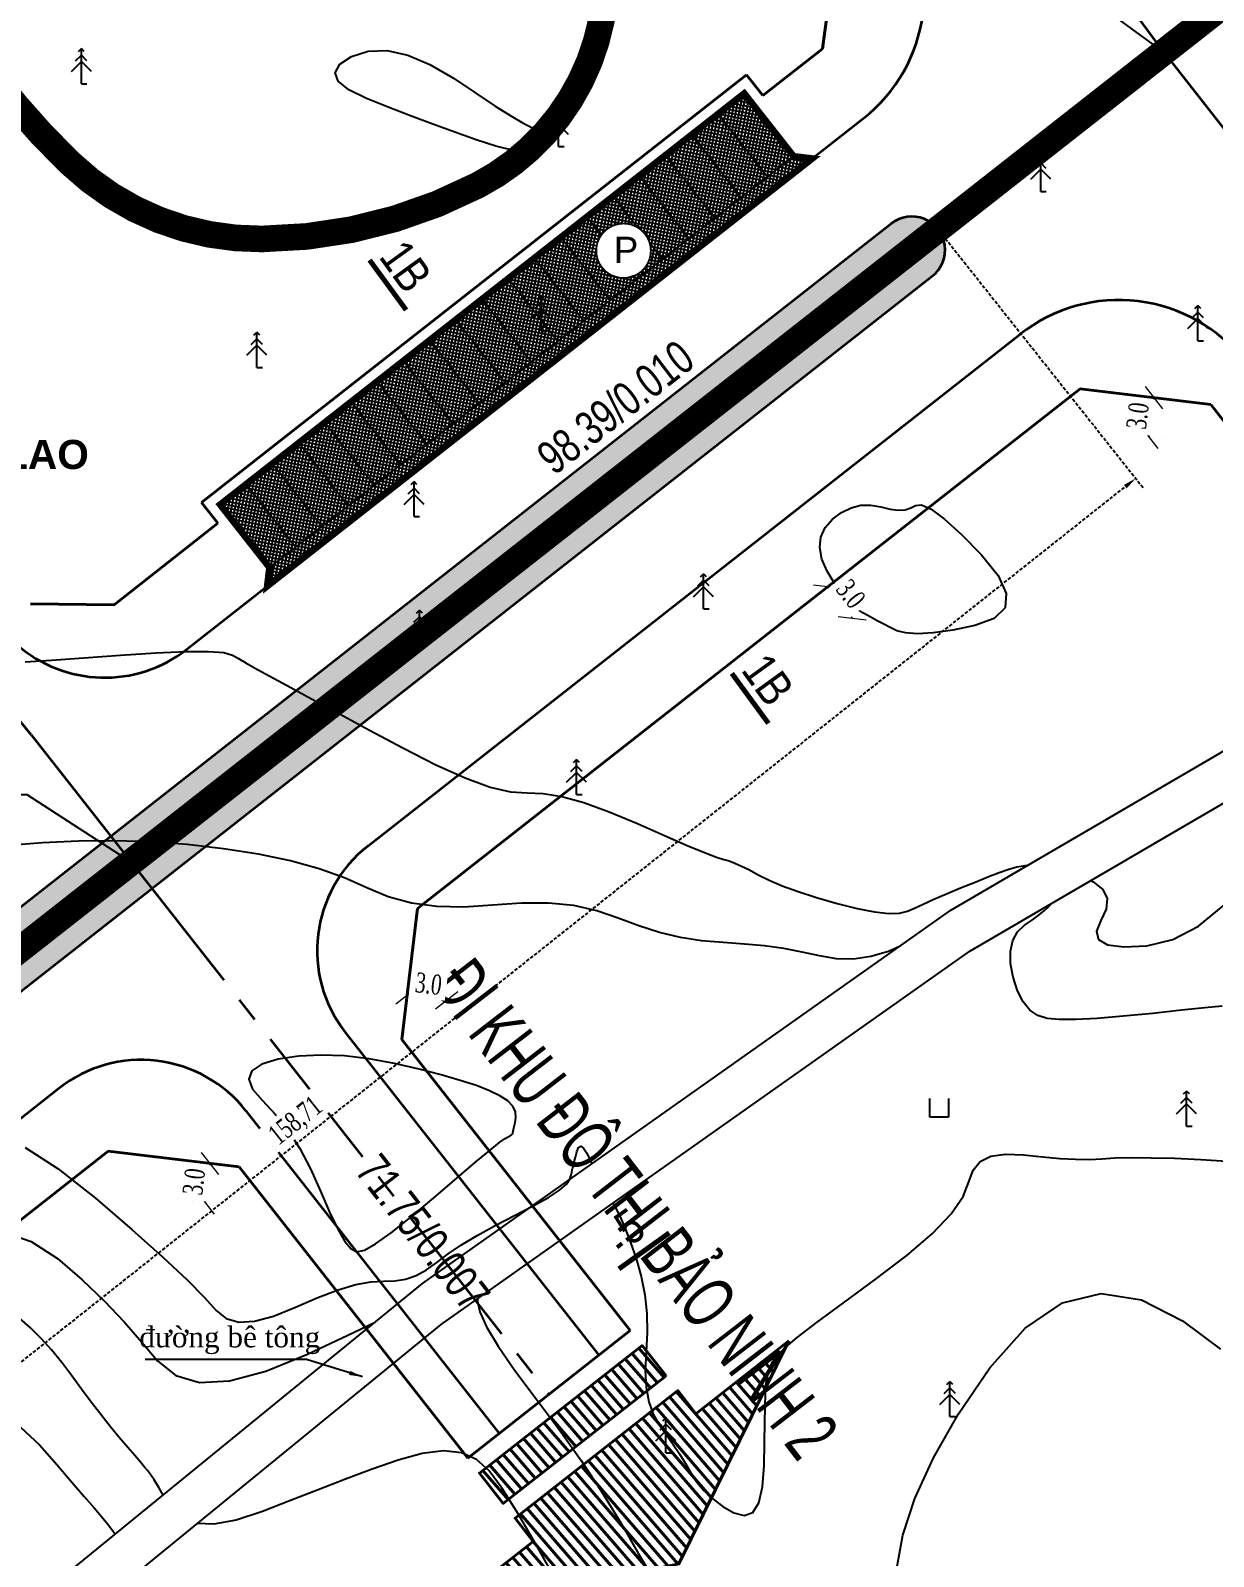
# Model space of a CAD drawing. Extents: x 22709 to 568895, y -41029 to 1932533.
# Drawn here: x 560967.5 to 561056.2, y 1930543.8 to 1930658.3 of the extents above; entities that cross this region are included whole.
import ezdxf
from ezdxf.enums import TextEntityAlignment as Align

# ---------------------------------------------------------------- set-up
doc = ezdxf.new("R2010")
doc.units = ezdxf.units.MI
doc.header["$MEASUREMENT"] = 0
doc.set_wipeout_variables(frame=1)
doc.header["$PDMODE"] = 1
for name, pattern in [('BORDER2', [0.875, 0.25, -0.125, 0.25, -0.125, 0, -0.125]), ('CENTER2', [1.125, 0.75, -0.125, 0.125, -0.125]), ('CONTINOUS', [0]), ('DASHED2', [0.375, 0.25, -0.125])]:
    doc.linetypes.add(name, pattern=pattern)
doc.layers.get('0').update_dxf_attribs({"color": 8, "linetype": 'CONTINUOUS'})
doc.layers.get('DEFPOINTS').update_dxf_attribs({"color": 8, "linetype": 'CONTINUOUS'})
for name, color, linetype, lineweight in [('1-chieu dai', 8, 'CONTINUOUS', 40), ('10-TIM', 8, 'CENTER2', 35), ('170170170-MUI TEN', 8, 'CONTINOUS', 20), ('4-LE TRONG', 8, 'CONTINUOUS', 40), ('7-LE NGOAI', 8, 'CONTINUOUS', 35), ('7-TEXT', 8, 'CONTINUOUS', 0), ('84- CX DAI PHAN CACH', 8, 'CONTINUOUS', 50), ('D-S-DÂY ĐIỆN 1.5', 200, 'DASHED2', 40)]:
    doc.layers.add(name, color=color, linetype=linetype, lineweight=lineweight)
for name, color, linetype in [('1-chieurong', 8, 'CONTINUOUS'), ('1-cotTK', 8, 'CONTINUOUS'), ('1-RANH GIOI QH DX', 8, 'BORDER2'), ('7-KI HIEU', 8, 'CONTINUOUS'), ('8-BDX', 8, 'CONTINOUS'), ('CHU', 8, 'CONTINUOUS'), ('DIA VAT', 8, 'CONTINOUS'), ('DIA VAT.MOI', 8, 'CONTINUOUS'), ('DM CON', 8, 'CONTINUOUS'), ('lang mo', 8, 'CONTINUOUS'), ('LE DUONG', 8, 'CONTINUOUS'), ('MATCAT', 8, 'CONTINUOUS'), ('PHI LAO', 8, 'CONTINUOUS')]:
    doc.layers.add(name, color=color, linetype=linetype)
doc.styles.add('Do doc', font='VHARIALN.TTF', dxfattribs={"width": 0.9, "oblique": 0.6})
doc.styles.add('HELV', font='VHHELS.TTF')
doc.styles.add('HHH', font='VNTIMEI.TTF', dxfattribs={"height": 0.5})
doc.styles.add('K1', font='VHARIALN.TTF', dxfattribs={"height": 250})
doc.styles.add('L1', font='vntimeh.shx', dxfattribs={"width": 0.7})
doc.styles.add('nha', font='VHARIALB.TTF', dxfattribs={"height": 1})
doc.styles.add('QQQ', font='VHARIAL.TTF', dxfattribs={"height": 10})
doc.styles.get("Standard").update_dxf_attribs({"font": 'vntimeh.shx'})
doc.styles.add('Style-STANDARD', font='vntimeh.shx', dxfattribs={"width": 0.7})
doc.dimstyles.new('chieu rong', dxfattribs={"dimtxt": 1.5, "dimasz": 1.5, "dimexe": 1, "dimexo": 1, "dimgap": 0.3, "dimtad": 1, "dimdec": 1, "dimzin": 0, "dimdsep": 46, "dimtxsty": 'L1', "dimblk": 'OBLIQUE', "dimcen": 1, "dimclrd": 37, "dimclre": 37, "dimclrt": 7, "dimadec": 0, "dimazin": 0, "dimtfac": 1, "dimtdec": 1, "dimtofl": 0, "dimtmove": 2, "dimatfit": 3, "dimldrblk": 'ARCHTICK', "dimfxl": 1, "dimtfill": 1, "dimtolj": 1, "dimtzin": 0, "dimlwd": 5, "dimlwe": 5, "dimarcsym": 0})
doc.dimstyles.new('QH 1-500 ABOVE', dxfattribs={"dimscale": 0, "dimtxt": 1.5, "dimasz": 1, "dimexe": 1, "dimexo": 0.5, "dimgap": 0.4, "dimtad": 1, "dimzin": 1, "dimtxsty": 'Style-STANDARD', "dimcen": 1, "dimdle": 0.5, "dimclrd": 148, "dimclre": 148, "dimclrt": 256, "dimaunit": 1, "dimadec": 1, "dimazin": 0, "dimtfac": 1, "dimtix": 1, "dimtofl": 0, "dimtmove": 0, "dimatfit": 3, "dimfxl": 1, "dimtfill": 1, "dimtolj": 1, "dimtzin": 0, "dimarcsym": 0})
doc.dimstyles.get("Standard").update_dxf_attribs({"dimtxt": 0.18, "dimasz": 0.18, "dimexe": 0.18, "dimexo": 0.0625, "dimgap": 0.09, "dimtad": 0, "dimtih": 1, "dimtoh": 1, "dimdec": 4, "dimzin": 0, "dimdsep": 46, "dimtxsty": 'Standard', "dimcen": 0.09, "dimadec": 0, "dimazin": 0, "dimtfac": 1, "dimtdec": 4, "dimtofl": 0, "dimtmove": 0, "dimatfit": 3, "dimfxl": 1, "dimtolj": 1, "dimtzin": 0, "dimarcsym": 0})
pattern_1 = [(45, (0, 0), (-0.44194173824, 0.44194173824), [])]

# ---------------------------------------------------------------- blocks, each defined once
blk = doc.blocks.new('PL')
at = {"layer": 'PHI LAO', "color": 250, "linetype": 'Continuous'}
blk.add_line((569625.73, 1929989.67), (569626.15, 1929989.67), dxfattribs=at)
for points in [[(569625.51, 1929992.08), (569625.73, 1929992.3)], [(569625.95, 1929992.08), (569625.73, 1929992.3)], [(569625.73, 1929989.67), (569625.73, 1929992.3)], [(569624.98, 1929990.58), (569625.73, 1929991.33)], [(569625.3, 1929991.39), (569625.73, 1929991.81)], [(569626.15, 1929991.39), (569625.73, 1929991.81)], [(569626.48, 1929990.58), (569625.73, 1929991.33)]]:
    blk.add_lwpolyline(points, dxfattribs=at)
blk = doc.blocks.new('MUI TEN')
at = {"layer": '170170170-MUI TEN', "lineweight": 40}
h = blk.add_hatch(dxfattribs=at)
h.set_pattern_fill('ANSI31', color=256, scale=5, style=0)
h.set_pattern_definition(pattern_1)
h.paths.add_polyline_path([(563143.47, 1934865.75), (563145.06, 1934867.19), (563150.83, 1934860.84), (563145.91, 1934877.86), (563129.2, 1934884.66), (563134.97, 1934878.31), (563133.38, 1934876.87)])
h = blk.add_hatch(dxfattribs=at)
h.set_pattern_fill('ANSI31', color=256, scale=5, style=0)
h.set_pattern_definition(pattern_1)
h.paths.add_polyline_path([(563130.29, 1934874.07), (563132.35, 1934875.94), (563142.44, 1934864.82), (563140.38, 1934862.95)])
at = {"layer": '4-LE TRONG'}
blk.add_line((563129.27, 1934873.12), (563139.35, 1934862.01), dxfattribs=at)
at = {"layer": '4-LE TRONG', "flags": 128}
for points in [[(563129.2, 1934884.66), (563145.92, 1934877.86), (563150.83, 1934860.84), (563145.06, 1934867.19), (563143.47, 1934865.75), (563133.37, 1934876.88), (563134.97, 1934878.31), (563129.2, 1934884.66)], [(563132.35, 1934875.95), (563130.3, 1934874.06), (563140.38, 1934862.94), (563142.45, 1934864.82), (563132.35, 1934875.95)]]:
    blk.add_lwpolyline(points, dxfattribs=at)
blk = doc.blocks.new('cvnfgj')
at = {"layer": '1-cotTK', "lineweight": -3}
h = blk.add_hatch(dxfattribs=at)
h.set_pattern_fill('ANSI31', scale=0.1, style=0)
h.set_pattern_definition([(45, (561075.492941, 1927460.097698), (-0.008838834765, 0.008838834765), [])])
edge = h.paths.add_edge_path()
edge.add_arc((568402.56, 1930175.79), 0.43, 0, 360)
at = {"layer": '1-cotTK', "color": 7, "lineweight": -3}
blk.add_circle((568402.56, 1930175.79, -28.47), 0.43, dxfattribs=at)
blk = doc.blocks.new('_Oblique')
at = {"color": 0, "linetype": 'ByBlock', "lineweight": -2}
blk.add_line((-0.5, -0.5), (0.5, 0.5), dxfattribs=at)
blk = doc.blocks.new('*D89')
at = {"layer": '1-chieurong', "color": 37, "lineweight": 5, "transparency": 16777216}
for p, q in [((568383.02, 1930604.07), (568384.87, 1930601.71)), ((568382.24, 1930603.45), (568382.24, 1930603.45)), ((568384.09, 1930601.09), (568384.09, 1930601.09))]:
    blk.add_line(p, q, dxfattribs=at)
at = {"layer": '1-chieurong', "color": 37, "lineweight": 5, "transparency": 16777216, "xscale": 1.5, "yscale": 1.5, "zscale": 1.5}
for p, rotation in [((568383.02, 1930604.07), 128.142107948014), ((568384.87, 1930601.71), 308.142107948014)]:
    blk.add_blockref('_Oblique', p, dxfattribs=dict(at, rotation=rotation))
at = {"layer": '1-chieurong', "color": 7, "lineweight": -3, "transparency": 16777216, "insert": (568384.77, 1930603.54), "char_height": 1.5, "attachment_point": 5, "rotation": 308.1421, "style": 'L1', "bg_fill": 3, "box_fill_scale": 1.25, "bg_fill_color": 9, "bg_fill_true_color": 13158600, "bg_fill_transparency": 0}
blk.add_mtext('\\A1;3.0', dxfattribs=at)
at = {"layer": 'DEFPOINTS', "color": 0, "lineweight": -3, "transparency": 16777216}
for p in [(568383.02, 1930604.07), (568384.87, 1930601.71), (568384.87, 1930601.71)]:
    blk.add_point(p, dxfattribs=at)
blk = doc.blocks.new('_ARCHTICK')
at = {"color": 0, "linetype": 'ByBlock', "const_width": 0.15}
blk.add_lwpolyline([(-0.5, -0.5), (0.5, 0.5)], dxfattribs=at)
blk = doc.blocks.new('*D123')
at = {"layer": '1-chieurong', "color": 37, "lineweight": 5, "transparency": 16777216}
for p, q in [((568335.7, 1930560.9), (568335.7, 1930560.9)), ((568336.34, 1930557.81), (568336.7, 1930560.78)), ((568335.35, 1930557.92), (568335.35, 1930557.92))]:
    blk.add_line(p, q, dxfattribs=at)
at = {"layer": '1-chieurong', "color": 37, "lineweight": 5, "transparency": 16777216, "xscale": 1.5, "yscale": 1.5, "zscale": 1.5}
for p, rotation in [((568336.7, 1930560.78), 83.12575560473353), ((568336.34, 1930557.81), 263.1257556047336)]:
    blk.add_blockref('_Oblique', p, dxfattribs=dict(at, rotation=rotation))
at = {"layer": '1-chieurong', "color": 7, "lineweight": -3, "transparency": 16777216, "insert": (568335.48, 1930559.42), "char_height": 1.5, "attachment_point": 5, "rotation": 83.1258, "style": 'L1', "bg_fill": 3, "box_fill_scale": 1.25, "bg_fill_color": 9, "bg_fill_true_color": 13158600, "bg_fill_transparency": 0}
blk.add_mtext('\\A1;3.0', dxfattribs=at)
at = {"layer": 'DEFPOINTS', "color": 0, "lineweight": -3, "transparency": 16777216}
for p in [(568336.7, 1930560.78), (568336.7, 1930560.78), (568336.34, 1930557.81)]:
    blk.add_point(p, dxfattribs=at)
blk = doc.blocks.new('*D124')
at = {"layer": '1-chieurong', "color": 37, "lineweight": 5, "transparency": 16777216}
for p, q in [((568351.47, 1930573.4), (568354.45, 1930573.04)), ((568351.35, 1930572.41), (568351.35, 1930572.41)), ((568354.33, 1930572.05), (568354.33, 1930572.05))]:
    blk.add_line(p, q, dxfattribs=at)
at = {"layer": '1-chieurong', "color": 37, "lineweight": 5, "transparency": 16777216, "xscale": 1.5, "yscale": 1.5, "zscale": 1.5}
for p, rotation in [((568351.47, 1930573.4), 173.0758169390016), ((568354.45, 1930573.04), 353.0758169390016)]:
    blk.add_blockref('_Oblique', p, dxfattribs=dict(at, rotation=rotation))
at = {"layer": '1-chieurong', "color": 7, "lineweight": -3, "transparency": 16777216, "insert": (568353.08, 1930574.27), "char_height": 1.5, "attachment_point": 5, "rotation": 353.0758, "style": 'L1', "bg_fill": 3, "box_fill_scale": 1.25, "bg_fill_color": 9, "bg_fill_true_color": 13158600, "bg_fill_transparency": 0}
blk.add_mtext('\\A1;3.0', dxfattribs=at)
at = {"layer": 'DEFPOINTS', "color": 0, "lineweight": -3, "transparency": 16777216}
for p in [(568351.47, 1930573.4), (568354.45, 1930573.04), (568354.45, 1930573.04)]:
    blk.add_point(p, dxfattribs=at)
blk = doc.blocks.new('*D125')
at = {"layer": '1-chieurong', "color": 37, "lineweight": 5, "transparency": 16777216}
for p, q in [((568407.16, 1930615.29), (568407.53, 1930618.27)), ((568408.52, 1930618.15), (568408.52, 1930618.15)), ((568408.16, 1930615.17), (568408.16, 1930615.17))]:
    blk.add_line(p, q, dxfattribs=at)
at = {"layer": '1-chieurong', "color": 37, "lineweight": 5, "transparency": 16777216, "xscale": 1.5, "yscale": 1.5, "zscale": 1.5}
for p, rotation in [((568407.53, 1930618.27), 83.04335742799267), ((568407.16, 1930615.29), 263.0433574279927)]:
    blk.add_blockref('_Oblique', p, dxfattribs=dict(at, rotation=rotation))
at = {"layer": '1-chieurong', "color": 7, "lineweight": -3, "transparency": 16777216, "insert": (568406.3, 1930616.91), "char_height": 1.5, "attachment_point": 5, "rotation": 83.0434, "style": 'L1', "bg_fill": 3, "box_fill_scale": 1.25, "bg_fill_color": 9, "bg_fill_true_color": 13158600, "bg_fill_transparency": 0}
blk.add_mtext('\\A1;3.0', dxfattribs=at)
at = {"layer": 'DEFPOINTS', "color": 0, "lineweight": -3, "transparency": 16777216}
for p in [(568407.53, 1930618.27), (568407.53, 1930618.27), (568407.16, 1930615.29)]:
    blk.add_point(p, dxfattribs=at)
blk = doc.blocks.new('*D133')
at = {"layer": '10-TIM', "color": 148, "linetype": 'ByBlock', "lineweight": -2, "transparency": 16777216}
for p, q in [((568391.63, 1930630.52), (568406.77, 1930611.43)), ((568282.58, 1930514.21), (568405.37, 1930611.59)), ((568267.27, 1930531.9), (568282.42, 1930512.8))]:
    blk.add_line(p, q, dxfattribs=at)
at = {"layer": '10-TIM', "color": 148, "lineweight": -3, "transparency": 16777216}
for points in [[(568405.26, 1930611.72), (568405.47, 1930611.46), (568406.15, 1930612.21)], [(568282.48, 1930514.34), (568282.68, 1930514.08), (568281.8, 1930513.59)]]:
    blk.add_solid(points, dxfattribs=at)
at = {"layer": 'DEFPOINTS', "color": 0, "lineweight": -3, "transparency": 16777216}
for p in [(568391.32, 1930630.91), (568406.15, 1930612.21), (568266.96, 1930532.29)]:
    blk.add_point(p, dxfattribs=at)
at = {"layer": '10-TIM', "lineweight": -3, "transparency": 16777216, "insert": (568343.17, 1930563.91), "char_height": 1.5, "attachment_point": 5, "rotation": 38.4165, "style": 'Style-STANDARD', "bg_fill": 3, "box_fill_scale": 1.25, "bg_fill_color": 9, "bg_fill_true_color": 13158600, "bg_fill_transparency": 0}
blk.add_mtext('\\A1;158,71', dxfattribs=at)
blk = doc.blocks.new('tmb')
at = {"layer": '8-BDX', "lineweight": -3}
h = blk.add_hatch(dxfattribs=at)
h.set_pattern_fill('ANSI37', color=256, scale=2, angle=303.65444, style=0)
h.set_pattern_definition([(348.6544444, (561075.49294, 1927460.0977), (0.049181441, 0.245114638), []), (78.6544444, (561075.49294, 1927460.0977), (-0.245114638, 0.049181441), [])])
h.paths.add_polyline_path([(568381.881, 1930636.222), (568380.477, 1930636.392), (568376.773, 1930641.112), (568337.44, 1930610.242), (568341.144, 1930605.522), (568340.975, 1930604.118)])
at = {"layer": '84- CX DAI PHAN CACH', "lineweight": -3}
h = blk.add_hatch(dxfattribs=at)
h.set_pattern_fill('AR-SAND', color=256, scale=0.3, style=0)
h.set_pattern_definition([(37.5, (561075.49294, 1927460.0977), (-0.018898007, 0.57804713), [0, -0.456, 0, -0.51, 0, -0.4875]), (7.5, (561075.49294, 1927460.0977), (0.53093301, 0.84664382), [0, -0.246, 0, -0.411, 0, -0.1575]), (327.5, (561075.12394, 1927460.0977), (0.93424256, 0.001697716), [0, -0.15, 0, -0.54, 0, -0.705]), (317.5, (561075.12394, 1927460.0977), (0.90183798, 0.26330267), [0, -0.075, 0, -0.354, 0, -0.405])])
h.paths.add_polyline_path([(568390.893, 1930627.405, 1), (568387.806, 1930631.338), (568267.038, 1930536.556, 1), (568270.125, 1930532.623)])
at = {"layer": '1-cotTK', "lineweight": -3, "ltscale": 15, "flags": 128}
for points in [[(568408.265, 1930644.217), (568401.971, 1930648.802), (568394.929, 1930648.802)], [(568330.772, 1930583.399), (568322.974, 1930588.454), (568315.932, 1930588.454)]]:
    blk.add_lwpolyline(points, dxfattribs=at)
at = {"layer": '1-RANH GIOI QH DX', "linetype": 'DASHED2', "ltscale": 30, "transparency": 16777216, "const_width": 2}
blk.add_lwpolyline([(568298.789, 1930656.677, -0.3133876), (568320.259, 1930642.561, 0.0414562), (568326.192, 1930635.874, 0.1952684), (568340.582, 1930630.184, 0.1179295), (568356.782, 1930634.217, 0.2514796), (568366.284, 1930648.125, 0.5420254)], format="xyb", dxfattribs=at)
at = {"layer": '10-TIM', "ltscale": 15}
for p, q in [((568408.265, 1930644.217), (568092.594, 1931072.765)), ((568247.697, 1930518.199), (568583.134, 1930781.459)), ((568408.265, 1930644.217), (568439.501, 1930604.181)), ((568323.274, 1930592.953), (568330.772, 1930583.399)), ((568330.772, 1930583.399), (568362.123, 1930543.453))]:
    blk.add_line(p, q, dxfattribs=at)
blk.add_arc((568299.674, 1930574.432), 30, 38.12576, 89.01626, dxfattribs=at)
at = {"layer": '4-LE TRONG', "ltscale": 0.5}
for p, q in [((568383.995, 1930654.403), (568382.64, 1930644.445)), ((568382.64, 1930644.445), (568378.177, 1930640.942)), ((568378.177, 1930640.942), (568376.942, 1930642.516)), ((568401.981, 1930618.946), (568352.254, 1930579.919)), ((568411.793, 1930617.749), (568401.981, 1930618.946)), ((568336.036, 1930610.411), (568337.271, 1930608.838)), ((568337.271, 1930608.838), (568329.482, 1930602.726)), ((568329.482, 1930602.726), (568323.216, 1930602.799))]:
    blk.add_line(p, q, dxfattribs=at)
at = {"layer": '4-LE TRONG'}
for p, q in [((568411.793, 1930617.749), (568401.981, 1930618.946)), ((568411.793, 1930617.749), (568401.981, 1930618.946)), ((568428.881, 1930595.846), (568411.793, 1930617.749)), ((568352.254, 1930579.919), (568351.069, 1930570.091)), ((568351.069, 1930570.091), (568368.22, 1930548.238)), ((568329.047, 1930561.706), (568275.197, 1930519.443)), ((568329.047, 1930561.706), (568338.876, 1930560.521)), ((568338.876, 1930560.521), (568356.026, 1930538.668))]:
    blk.add_line(p, q, dxfattribs=at)
at = {"layer": '7-LE NGOAI', "ltscale": 0.5}
for p, q in [((568337.44, 1930610.242), (568376.773, 1930641.112)), ((568376.773, 1930641.112), (568380.477, 1930636.392)), ((568381.881, 1930636.222), (568385.699, 1930639.219)), ((568380.477, 1930636.392), (568381.881, 1930636.222)), ((568267.038, 1930536.556), (568387.806, 1930631.338)), ((568270.125, 1930532.623), (568390.893, 1930627.405)), ((568348.55, 1930584.639), (568397.476, 1930623.038)), ((568337.44, 1930610.242), (568341.144, 1930605.522)), ((568341.144, 1930605.522), (568340.975, 1930604.118)), ((568334.951, 1930599.39), (568340.975, 1930604.118)), ((568346.857, 1930570.598), (568365.86, 1930546.386)), ((568272.801, 1930525.19), (568325.343, 1930566.426)), ((568339.384, 1930564.733), (568358.386, 1930540.52))]:
    blk.add_line(p, q, dxfattribs=at)
for centre, radius, start, end in [((568378.29, 1930648.659), 12, 308.12576, 36.37556), ((568389.349, 1930629.371), 2.5, 308.12576, 128.12576), ((568404.885, 1930613.598), 12, 37.96096, 128.12576), ((568328.777, 1930607.257), 10, 228.61508, 308.12576), ((568354.723, 1930576.772), 10, 128.12576, 218.12576), ((568331.517, 1930558.559), 10, 38.12576, 128.12576)]:
    blk.add_arc(centre, radius, start, end, dxfattribs=at)
at = {"layer": '8-BDX'}
for p, q in [((568374.806, 1930639.568), (568378.51, 1930634.848)), ((568372.84, 1930638.025), (568376.544, 1930633.305)), ((568380.477, 1930636.392), (568341.144, 1930605.522)), ((568370.873, 1930636.481), (568374.577, 1930631.761)), ((568368.906, 1930634.938), (568372.611, 1930630.218)), ((568366.94, 1930633.394), (568370.644, 1930628.674)), ((568364.973, 1930631.851), (568368.677, 1930627.131)), ((568363.006, 1930630.307), (568366.711, 1930625.587)), ((568361.04, 1930628.764), (568364.744, 1930624.044)), ((568359.073, 1930627.22), (568362.777, 1930622.5)), ((568357.106, 1930625.677), (568360.811, 1930620.957)), ((568355.14, 1930624.133), (568358.844, 1930619.414)), ((568353.173, 1930622.59), (568356.877, 1930617.87)), ((568351.206, 1930621.047), (568354.911, 1930616.327)), ((568349.24, 1930619.503), (568352.944, 1930614.783)), ((568347.273, 1930617.96), (568350.977, 1930613.24)), ((568345.306, 1930616.416), (568349.011, 1930611.696)), ((568343.34, 1930614.873), (568347.044, 1930610.153)), ((568341.373, 1930613.329), (568345.078, 1930608.609)), ((568339.407, 1930611.786), (568343.111, 1930607.066))]:
    blk.add_line(p, q, dxfattribs=at)
at = {"layer": '8-BDX', "linetype": 'Continuous', "const_width": 0.5}
blk.add_lwpolyline([(568381.881, 1930636.222), (568380.477, 1930636.392), (568376.773, 1930641.112), (568337.44, 1930610.242), (568341.144, 1930605.522), (568340.975, 1930604.118), (568381.881, 1930636.222)], dxfattribs=at)
at = {"layer": 'DIA VAT.MOI', "linetype": 'Continuous'}
for p, q in [((568390.701, 1930564.271), (568390.701, 1930565.671)), ((568392.101, 1930565.671), (568392.101, 1930564.271)), ((568392.101, 1930564.271), (568390.701, 1930564.271))]:
    blk.add_line(p, q, dxfattribs=at)
at = {"layer": 'DM CON'}
for points, elevation in [([(568361.26, 1930638.296), (568361.533, 1930638.037), (568361.652, 1930637.747), (568361.615, 1930637.425), (568361.414, 1930637.089), (568361, 1930636.832), (568360.32, 1930636.748), (568359.367, 1930636.853), (568358.143, 1930637.149), (568356.666, 1930637.622), (568355.047, 1930638.199), (568353.395, 1930638.805), (568351.73, 1930639.429), (568350.064, 1930640.067), (568348.439, 1930640.718), (568347.101, 1930641.373), (568346.298, 1930642.023), (568346.069, 1930642.665), (568346.418, 1930643.295), (568347.312, 1930643.885), (568348.562, 1930644.28), (568349.977, 1930644.324), (568351.523, 1930643.99), (568353.19, 1930643.282), (568354.949, 1930642.242), (568356.634, 1930641.119), (568358.082, 1930640.163), (568359.263, 1930639.415), (568360.174, 1930638.881), (568360.823, 1930638.543)], 3.5), ([(568390.084, 1930610.227), (568390.799, 1930609.896), (568391.799, 1930609.156), (568393.075, 1930608.01), (568394.555, 1930606.506), (568395.817, 1930604.934), (568396.436, 1930603.582), (568396.343, 1930602.501), (568395.537, 1930601.696), (568394.089, 1930601.158), (568392.422, 1930600.823), (568390.959, 1930600.626), (568389.772, 1930600.555), (568388.87, 1930600.608), (568388.233, 1930600.775), (568387.733, 1930601.01), (568387.242, 1930601.264), (568386.738, 1930601.53), (568386.218, 1930601.808), (568385.682, 1930602.107), (568385.139, 1930602.478), (568384.594, 1930602.974), (568384.051, 1930603.604), (568383.511, 1930604.366), (568382.994, 1930605.246), (568382.602, 1930606.158), (568382.438, 1930607.015), (568382.518, 1930607.803), (568382.844, 1930608.517), (568383.398, 1930609.15), (568384.083, 1930609.662), (568384.799, 1930610.012), (568385.53, 1930610.193), (568386.271, 1930610.207), (568387.014, 1930610.074), (568387.714, 1930609.911), (568388.326, 1930609.834), (568388.842, 1930609.862), (568389.267, 1930609.992), (568389.627, 1930610.186)], 3), ([(568348.622, 1930568.637), (568346.773, 1930568.856), (568345.012, 1930568.925), (568343.348, 1930568.842), (568341.811, 1930568.609), (568340.58, 1930568.238), (568339.831, 1930567.741), (568339.595, 1930567.12), (568339.869, 1930566.375), (568340.611, 1930565.501), (568341.579, 1930564.477), (568342.527, 1930563.283), (568343.414, 1930561.914), (568344.233, 1930560.377), (568344.981, 1930558.71), (568345.659, 1930557.131), (568346.266, 1930555.861), (568346.803, 1930554.938), (568347.273, 1930554.366), (568347.706, 1930554.148), (568348.265, 1930554.281), (568349.111, 1930554.763), (568350.271, 1930555.591), (568351.743, 1930556.758), (568353.478, 1930558.216), (568355.198, 1930559.688), (568356.621, 1930560.896), (568357.702, 1930561.793), (568358.435, 1930562.375), (568358.841, 1930562.663), (568359.052, 1930562.785), (568359.198, 1930562.87), (568359.301, 1930562.938), (568359.367, 1930562.995), (568359.397, 1930563.041), (568359.408, 1930563.077), (568359.414, 1930563.105), (568359.419, 1930563.125), (568359.422, 1930563.138), (568359.426, 1930563.152), (568359.438, 1930563.205), (568359.468, 1930563.338), (568359.516, 1930563.556), (568359.579, 1930563.86), (568359.643, 1930564.243), (568359.619, 1930564.663), (568359.42, 1930565.077), (568359.029, 1930565.48), (568358.445, 1930565.87), (568357.664, 1930566.248), (568356.675, 1930566.629), (568355.465, 1930567.022), (568354.033, 1930567.432), (568352.382, 1930567.855), (568350.535, 1930568.28)], 4.5)]:
    blk.add_lwpolyline(points, close=True, dxfattribs=dict(at, elevation=elevation))
for points, elevation in [([(568322.815, 1930598.441), (568324.802, 1930598.574), (568327.206, 1930598.747), (568329.96, 1930598.95), (568332.654, 1930599.127), (568334.88, 1930599.221), (568336.57, 1930599.224), (568337.72, 1930599.134), (568338.377, 1930598.953), (568338.83, 1930598.694), (568339.366, 1930598.37), (568340.035, 1930597.982), (568340.849, 1930597.529), (568341.822, 1930597.004), (568343.037, 1930596.352), (568344.576, 1930595.524), (568346.451, 1930594.511), (568348.656, 1930593.318), (568351.144, 1930591.98), (568353.63, 1930590.711), (568355.831, 1930589.721), (568357.7, 1930589.045), (568359.235, 1930588.684), (568360.479, 1930588.599), (568361.68, 1930588.557), (568363.087, 1930588.327), (568364.743, 1930587.87), (568366.647, 1930587.184), (568368.752, 1930586.3), (568370.787, 1930585.399), (568372.48, 1930584.661), (568373.783, 1930584.117), (568374.696, 1930583.77), (568375.251, 1930583.6), (568375.644, 1930583.494), (568376.075, 1930583.339), (568376.577, 1930583.115), (568377.157, 1930582.82), (568377.825, 1930582.456), (568378.632, 1930582.051), (568379.626, 1930581.628), (568380.817, 1930581.193), (568382.2, 1930580.748), (568383.743, 1930580.304), (568385.259, 1930579.923), (568386.56, 1930579.668), (568387.615, 1930579.548), (568388.424, 1930579.565), (568389.014, 1930579.713), (568389.552, 1930579.956), (568390.206, 1930580.259), (568391.003, 1930580.615), (568391.945, 1930581.021), (568393.013, 1930581.471), (568394.09, 1930581.913), (568395.06, 1930582.3), (568395.904, 1930582.623), (568396.621, 1930582.879), (568397.233, 1930583.065), (568397.863, 1930583.161), (568398.043, 1930583.157)], 4), ([(568402.768, 1930582.016), (568402.965, 1930581.931), (568403.691, 1930581.351), (568404.016, 1930580.667), (568403.944, 1930579.881), (568403.541, 1930579.017), (568403.21, 1930578.211), (568403.351, 1930577.599), (568404.031, 1930577.206), (568405.254, 1930577.038), (568406.977, 1930577.121), (568408.934, 1930577.592), (568410.859, 1930578.588), (568412.706, 1930580.131), (568414.465, 1930582.214), (568416.126, 1930584.768), (568417.627, 1930587.399), (568418.91, 1930589.711), (568419.963, 1930591.637), (568420.298, 1930592.261)], 4), ([(568388.467, 1930577.096), (568387.59, 1930576.709), (568386.28, 1930576.317), (568384.984, 1930576.132), (568383.702, 1930576.155), (568382.428, 1930576.367), (568381.124, 1930576.656), (568379.752, 1930576.911), (568378.305, 1930577.113), (568376.783, 1930577.26), (568375.193, 1930577.365), (568373.578, 1930577.505), (568371.98, 1930577.754), (568370.408, 1930578.125), (568368.858, 1930578.616), (568367.32, 1930579.205), (568365.719, 1930579.758), (568363.98, 1930580.141), (568362.092, 1930580.333), (568360.056, 1930580.335), (568357.893, 1930580.175), (568355.731, 1930580.029), (568353.695, 1930580.071), (568351.807, 1930580.33), (568350.065, 1930580.807), (568348.441, 1930581.481), (568346.766, 1930582.222), (568344.871, 1930582.9), (568342.727, 1930583.493), (568340.332, 1930583.997), (568337.706, 1930584.409), (568334.966, 1930584.719), (568332.228, 1930584.92), (568329.512, 1930585.01), (568326.816, 1930584.987), (568324.121, 1930584.855), (568321.298, 1930584.619)], 4.5), ([(568412.642, 1930572.6), (568411.347, 1930572.468), (568409.588, 1930572.283), (568407.424, 1930572.055), (568405.199, 1930571.836), (568403.258, 1930571.679), (568401.66, 1930571.595), (568400.412, 1930571.586), (568399.496, 1930571.662), (568398.799, 1930571.881), (568398.207, 1930572.298), (568397.702, 1930572.922), (568397.28, 1930573.752), (568396.95, 1930574.761), (568396.757, 1930575.803), (568396.745, 1930576.73), (568396.922, 1930577.517), (568397.285, 1930578.161), (568397.815, 1930578.669), (568398.392, 1930579.085), (568398.896, 1930579.452), (568399.308, 1930579.778), (568399.623, 1930580.064), (568399.83, 1930580.299)], 4.5), ([(568322.802, 1930561.984), (568325.286, 1930560.376), (568328.087, 1930558.176), (568330.83, 1930555.823), (568333.141, 1930553.756), (568334.958, 1930552.05), (568336.278, 1930550.717), (568337.155, 1930549.757), (568337.905, 1930549.151), (568338.844, 1930548.879), (568340.027, 1930548.938), (568341.456, 1930549.321), (568343.102, 1930549.989), (568344.776, 1930550.725), (568346.293, 1930551.309), (568347.621, 1930551.705), (568348.755, 1930551.911), (568349.708, 1930551.95), (568350.554, 1930551.964), (568351.366, 1930552.097), (568352.158, 1930552.373), (568352.934, 1930552.793), (568353.708, 1930553.351), (568354.558, 1930553.997), (568355.564, 1930554.679), (568356.737, 1930555.388), (568358.075, 1930556.123), (568359.543, 1930556.874), (568360.942, 1930557.593), (568362.075, 1930558.232), (568362.908, 1930558.782), (568363.438, 1930559.242), (568363.686, 1930559.615), (568363.775, 1930559.909), (568363.827, 1930560.136), (568363.863, 1930560.298), (568363.888, 1930560.398), (568363.905, 1930560.446), (568363.926, 1930560.511), (568363.965, 1930560.662), (568364.023, 1930560.908), (568364.101, 1930561.248), (568364.202, 1930561.657), (568364.333, 1930561.987), (568364.504, 1930562.091), (568364.716, 1930561.946), (568364.97, 1930561.55), (568365.261, 1930560.927), (568365.335, 1930560.758)], 5.5), ([(568366.912, 1930557.797), (568367.122, 1930557.455), (568367.469, 1930556.773), (568367.845, 1930555.908), (568368.25, 1930554.86), (568368.672, 1930553.64), (568369.047, 1930552.31), (568369.313, 1930550.937), (568369.458, 1930549.53), (568369.485, 1930548.094), (568369.412, 1930546.643), (568369.349, 1930545.254), (568369.408, 1930544.003), (568369.606, 1930542.903), (568369.946, 1930541.955), (568370.414, 1930541.148), (568370.937, 1930540.418), (568371.44, 1930539.701), (568371.913, 1930538.984), (568372.353, 1930538.268), (568372.77, 1930537.554), (568373.222, 1930536.861), (568373.767, 1930536.209), (568374.413, 1930535.6), (568375.16, 1930535.041), (568375.986, 1930534.564), (568376.774, 1930534.352), (568377.408, 1930534.591), (568377.867, 1930535.31), (568378.15, 1930536.506), (568378.27, 1930538.122), (568378.302, 1930539.837), (568378.322, 1930541.327), (568378.344, 1930542.537), (568378.37, 1930543.461), (568378.404, 1930544.116), (568378.462, 1930544.613), (568378.562, 1930545.064), (568378.707, 1930545.489), (568378.904, 1930545.895), (568379.185, 1930546.307), (568379.736, 1930546.865), (568380.745, 1930547.712), (568382.241, 1930548.868), (568384.218, 1930550.334), (568386.602, 1930552.073), (568388.969, 1930553.877), (568390.893, 1930555.536), (568392.303, 1930557.016), (568393.197, 1930558.308), (568393.629, 1930559.409), (568393.942, 1930560.293), (568394.476, 1930560.937), (568395.288, 1930561.337), (568396.383, 1930561.495), (568397.732, 1930561.435), (568399.153, 1930561.282), (568400.466, 1930561.163), (568401.639, 1930561.1), (568402.674, 1930561.095), (568403.598, 1930561.142), (568404.586, 1930561.2), (568405.812, 1930561.229), (568407.304, 1930561.221), (568409.061, 1930561.176), (568411.039, 1930561.093), (568412.984, 1930560.97)], 5.5), ([(568321.232, 1930555.637), (568323.263, 1930554.928), (568325.231, 1930553.64), (568327.08, 1930552.055), (568328.757, 1930550.455), (568330.255, 1930548.888), (568331.579, 1930547.371), (568332.776, 1930545.946), (568334.126, 1930544.859), (568335.905, 1930544.352), (568338.159, 1930544.467), (568340.882, 1930545.198), (568343.994, 1930546.478), (568347.016, 1930547.902), (568349.067, 1930548.875)], 6), ([(568333.181, 1930535.895), (568332.84, 1930536.458), (568332.485, 1930537.029), (568332.209, 1930537.445), (568331.999, 1930537.726), (568331.775, 1930537.99), (568331.459, 1930538.36), (568331.037, 1930538.854), (568330.508, 1930539.475), (568329.88, 1930540.218), (568329.192, 1930541.048), (568328.487, 1930541.931), (568327.771, 1930542.861), (568327.045, 1930543.835), (568326.31, 1930544.845), (568325.562, 1930545.844), (568324.799, 1930546.784), (568324.019, 1930547.656), (568323.222, 1930548.455), (568322.396, 1930549.161)], 6.5), ([(568356.764, 1930550.63), (568356.761, 1930550.447), (568356.927, 1930549.651), (568357.436, 1930548.528), (568358.318, 1930547.062), (568359.569, 1930545.254), (568361.157, 1930543.129), (568362.878, 1930540.828), (568364.528, 1930538.494), (568366.073, 1930536.152), (568367.508, 1930533.81), (568368.844, 1930531.491), (568370.15, 1930529.321)], 6), ([(568388.212, 1930530.404), (568388.667, 1930532.882), (568389.573, 1930535.645), (568390.967, 1930538.686), (568392.85, 1930541.987), (568395.197, 1930545.44), (568397.849, 1930548.426), (568400.646, 1930550.327), (568403.561, 1930551.037), (568406.58, 1930550.556), (568409.658, 1930548.975), (568412.524, 1930546.844)], 6), ([(568301.739, 1930530.728), (568303.492, 1930531.726), (568305.39, 1930532.971), (568307.415, 1930534.441), (568309.454, 1930535.982), (568311.395, 1930537.444), (568313.219, 1930538.799), (568314.923, 1930540.037), (568316.515, 1930541.127), (568318.037, 1930541.884), (568319.531, 1930542.128), (568321.005, 1930541.828), (568322.458, 1930540.989), (568323.877, 1930539.665), (568325.187, 1930538.183), (568326.316, 1930536.871), (568327.249, 1930535.782), (568327.988, 1930534.924), (568328.547, 1930534.276), (568329.011, 1930533.713), (568329.465, 1930533.109), (568329.575, 1930532.948)], 7), ([(568362.993, 1930528.927), (568361.271, 1930531.992), (568359.811, 1930534.481), (568358.613, 1930536.38), (568357.644, 1930537.704), (568356.694, 1930538.559), (568355.556, 1930539.053), (568354.195, 1930539.203), (568352.607, 1930539.017), (568350.803, 1930538.517), (568348.861, 1930537.83), (568346.857, 1930537.083), (568344.807, 1930536.297), (568342.716, 1930535.481), (568340.611, 1930534.665), (568338.644, 1930534.017), (568336.968, 1930533.703), (568335.733, 1930533.748)], 6.5)]:
    blk.add_lwpolyline(points, dxfattribs=dict(at, elevation=elevation))
at = {"layer": 'LE DUONG', "flags": 128}
for points, elevation in [([(568325.625, 1930529.721), (568352.619, 1930551.777), (568392.285, 1930579.792), (568423.991, 1930598.322)], 6.45), ([(568327.041, 1930526.646), (568354.035, 1930548.702), (568393.701, 1930576.717), (568425.407, 1930595.247)], 3.309)]:
    blk.add_lwpolyline(points, dxfattribs=dict(at, elevation=elevation))
at = {"layer": 'MATCAT', "const_width": 0.38}
for points in [[(568348.658, 1930628.602), (568351.403, 1930624.852)], [(568375.843, 1930597.571), (568378.588, 1930593.82)], [(568367.367, 1930552.87), (568371.146, 1930555.576)]]:
    blk.add_lwpolyline(points, dxfattribs=at)
for p in [(-1298.697, 652.17), (-1262.883, 647.445), (-1226.711, 644.082), (-1264.206, 633.605), (-1214.919, 632.877), (-1285.527, 630.877), (-1273.734, 619.671), (-1252.011, 612.749), (-1273.332, 610.021), (-1261.54, 598.816), (-1215.766, 573.925), (-1233.523, 552.124), (-1254.844, 549.395)]:
    blk.add_blockref('PL', p)
at = {"layer": '1-cotTK', "lineweight": -3}
for p in [(5.704, 468.423, 28.474), (-71.789, 407.605, 28.474)]:
    blk.add_blockref('cvnfgj', p, dxfattribs=at)
at = {"layer": '170170170-MUI TEN', "ltscale": 20, "xscale": 1.033333424519111, "yscale": 1.033333424519111, "zscale": 1.033333424519111, "rotation": 265.8980449138477}
blk.add_blockref('MUI TEN', (-1384254.961, 2653975.736, 0), dxfattribs=at)
at = {"layer": '1-chieu dai', "lineweight": -3, "char_height": 2.5, "attachment_point": 5, "style": 'Do doc'}
for s, insert, rotation in [('\\A1;98.39/0.010', (568367.11, 1930617.538), 37.96096), ('\\A1;71.75/0.007', (568352.65, 1930555.601), 308.00913)]:
    blk.add_mtext(s, dxfattribs=dict(at, insert=insert, rotation=rotation))
at = {"layer": '7-TEXT', "insert": (568356.402, 1930576.497), "char_height": 4, "width": 44.0052, "attachment_point": 1, "rotation": 307.67054, "style": 'HELV'}
blk.add_mtext('{\\W0.65;§I KHU §¤ THÞ B¶O NINH 2}', dxfattribs=at)
at = {"layer": 'CHU', "linetype": 'Continuous', "style": 'nha'}
blk.add_text('PHI LAO', height=2.184, dxfattribs=at).set_placement((568315.223, 1930612.916))
at = {"layer": 'lang mo', "style": 'HHH'}
blk.add_text('®\xadêng bª t«ng', height=1.55208, dxfattribs=at).set_placement((568331.38, 1930546.981, 3.092))
at = {"layer": 'MATCAT', "style": 'K1'}
for s, rotation, p in [('1b', 305.85053, (568349.292, 1930628.845)), ('1b', 305.85053, (568376.476, 1930597.814)), ('5', 35.26001, (568368.241, 1930554.552))]:
    blk.add_text(s, height=2.56, rotation=rotation, dxfattribs=at).set_placement(p)
at = {"layer": 'DIA VAT', "linetype": 'Continuous'}
blk.add_leader([(568348.125, 1930544.77), (568343.937, 1930546.068), (568331.807, 1930546.068)], dimstyle='STANDARD', override={"dimasz": 1, "dimfxl": 0.18, "dimtfill": 1, "dimarcsym": 1}, dxfattribs=at)
blk.add_wipeout([(568367.719, 1930631.401), (568366.585, 1930631.063), (568365.947, 1930630.404), (568365.646, 1930629.328), (568365.848, 1930628.435), (568366.614, 1930627.574), (568367.719, 1930627.255), (568368.873, 1930627.607), (568369.576, 1930628.408), (568369.791, 1930629.328), (568369.666, 1930630.037), (568369.221, 1930630.755), (568368.429, 1930631.275)]).dxf.layer = '7-KI HIEU'
at = {"layer": '1-RANH GIOI QH DX', "linetype": 'DASHED2', "ltscale": 30, "const_width": 2}
blk.add_lwpolyline([(568411.678, 1930949.543), (568385.601, 1930982.494), (568352.821, 1931025.773), (568320.86, 1931069.918), (568234.454, 1931189.276), (567924.026, 1930964.64), (568247.697, 1930518.199), (568559.192, 1930762.669), (568544.947, 1930780.727), (568483.932, 1930858.072), (568469.374, 1930876.529)], close=True, dxfattribs=at)
at = {"layer": '4-LE TRONG', "ltscale": 0.5}
blk.add_line((568376.942, 1930642.516), (568336.036, 1930610.411), dxfattribs=at)
at = {"layer": '7-KI HIEU', "const_width": 0.14}
blk.add_lwpolyline([(568368.873, 1930627.607, 162.2123462), (568368.831, 1930627.579, 0.0061648)], format="xyb", close=True, dxfattribs=at)
at = {"layer": '7-TEXT', "linetype": 'Continuous', "style": 'QQQ'}
blk.add_text('p', height=1.971, dxfattribs=at).set_placement((568366.986, 1930629.365), align=Align.MIDDLE_LEFT)
at = {"layer": '1-chieurong', "lineweight": -3}
for p1, p2, picture, middle in [((568407.163, 1930615.291), (568407.526, 1930618.269), '*D125', (568406.302, 1930616.907)), ((568383.023, 1930604.067), (568384.874, 1930601.71), '*D89', (568384.774, 1930603.537)), ((568351.468, 1930573.404), (568354.447, 1930573.043), '*D124', (568353.084, 1930574.266)), ((568336.338, 1930557.805), (568336.697, 1930560.784), '*D123', (568335.475, 1930559.42))]:
    dim = blk.add_aligned_dim(p1=p1, p2=p2, distance=0, dimstyle='chieu rong', dxfattribs=at)
    dim.commit()
    dim.dimension.update_dxf_attribs({"geometry": picture, "text_midpoint": middle})
at = {"layer": '10-TIM', "lineweight": -3}
dim = blk.add_aligned_dim(p1=(568266.962, 1930532.295), p2=(568391.316, 1930630.915), distance=-23.875, dimstyle='QH 1-500 ABOVE', override={"dimscale": 1, "dimfxl": 0.4, "dimarcsym": 1}, dxfattribs=at)
dim.commit()
dim.dimension.update_dxf_attribs({"geometry": '*D133', "text_midpoint": (568343.171, 1930563.911)})

msp = doc.modelspace()

# ---------------------------------------------------------------- block references
at = {"layer": 'D-S-DÂY ĐIỆN 1.5', "lineweight": -3}
msp.add_blockref('tmb', (-7355.76, 12.5), dxfattribs=at)

doc.saveas('drawing.dxf')
